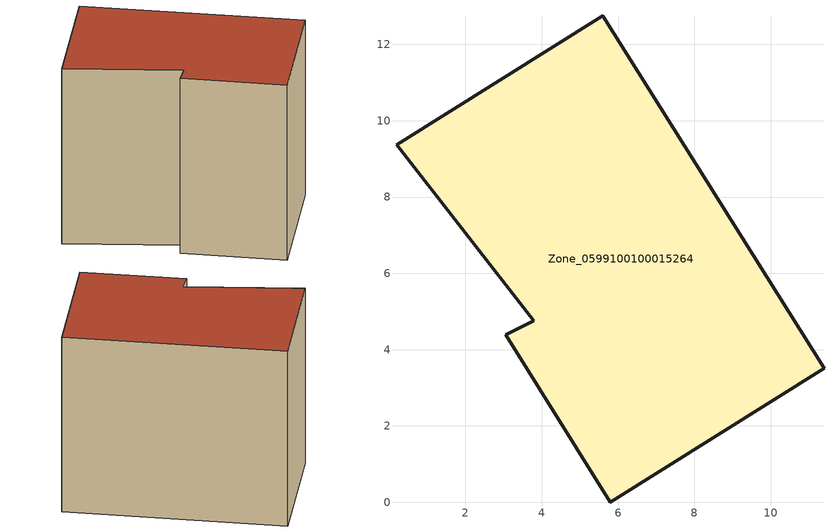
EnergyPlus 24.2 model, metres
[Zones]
Zone_0599100100015264
 floor ground (C_G): 3.79,4.76 0.19,9.37 5.6,12.75 11.4,3.52 5.8,0 3.05,4.39 z0
 wall outside (C_F): 5.8,0 11.4,3.52 5.6,12.75 0.19,9.37 3.79,4.76 3.05,4.39 5.8,0 z0:9.53
 roof outside (C_R): 0.19,9.37 3.79,4.76 3.05,4.39 5.8,0 11.4,3.52 5.6,12.75 z9.53
[BUILDING]
Pand.0599100100015264: North Axis=0; Terrain=City; Loads Convergence Tolerance Value=0.04; Temperature Convergence Tolerance Value=0.4; Solar Distribution=FullExterior; Maximum Number of Warmup Days=25; Minimum Number of Warmup Days=1
[Site:Location]
Rotterdam.The.Hague.AP_ZH_NLD Design_Conditions: Latitude=51.96; Longitude=4.45; Time Zone=1; Elevation=-4.5
[SITE:GROUNDTEMPERATURE:BUILDINGSURFACE]
18, 18, 18, 18, 18, 18, 18, 18, 18, 18, 18, 18
[MATERIAL] Thermal Absorptance=0.9; Solar Absorptance=0.7; Visible Absorptance=0.7
Name | Roughness | Thickness | Conductivity | Density | Specific Heat
G.TC.2015-2018 | MediumSmooth | 0.15 | 0.0428571 | 540 | 1210
F.TC.2015-2018 | Rough | 0.3 | 0.0666667 | 1920 | 840
R.TC.2015-2018 | MediumRough | 0.2 | 0.0333333 | 1500 | 1000
[CONSTRUCTION]
C_G: G.TC.2015-2018
C_F: F.TC.2015-2018
C_R: R.TC.2015-2018
[ZONE]
Zone_0599100100015264: Type=1; Multiplier=1; Ceiling Height=Autocalculate; Volume=Autocalculate; Floor Area=autocalculate; Part of Total Floor Area=Yes
[ZONEINFILTRATION:DESIGNFLOWRATE]
Infil_Zone_0599100100015264: Zone or ZoneList or Space or SpaceList=Zone_0599100100015264; Schedule=AlwaysOn; Design Flow Rate Calculation Method=Flow/Area; Flow Rate per Floor Area=0.0015; Constant Term Coefficient=1; Temperature Term Coefficient=0; Velocity Term Coefficient=0; Velocity Squared Term Coefficient=0
[HVACTEMPLATE:ZONE:IDEALLOADSAIRSYSTEM]
Zone_0599100100015264: Maximum Heating Supply Air Temperature=50; Minimum Cooling Supply Air Temperature=13; Maximum Heating Supply Air Humidity Ratio=0.0156; Minimum Cooling Supply Air Humidity Ratio=0.0077; Heating Limit=NoLimit; Cooling Limit=NoLimit; Dehumidification Control Type=ConstantSensibleHeatRatio; Cooling Sensible Heat Ratio=0.7; Dehumidification Setpoint=60; Humidification Control Type=None; Humidification Setpoint=30; Outdoor Air Method=None; Outdoor Air Flow Rate per Person=0.00944; Outdoor Air Flow Rate per Zone Floor Area=0; Outdoor Air Flow Rate per Zone=0; Demand Controlled Ventilation Type=None; Outdoor Air Economizer Type=NoEconomizer; Heat Recovery Type=None; Sensible Heat Recovery Effectiveness=0.7; Latent Heat Recovery Effectiveness=0.65
[ZONECONTROL:THERMOSTAT]
ThermostatControl_Zone_0599100100015264: Zone or ZoneList=Zone_0599100100015264; Control Type Schedule=DualSetpointControlType; Control 1=Thermostat_Zone_0599100100015264; Temperature Difference Between Cutout And Setpoint=0
[THERMOSTATSETPOINT:DUALSETPOINT]
Thermostat_Zone_0599100100015264: Heating Setpoint Temperature Schedule=HeatingSetpoint_Zone_0599100100015264; Cooling Setpoint Temperature Schedule=CoolingSetpoint_Zone_0599100100015264
[SCHEDULE:COMPACT]
HeatingSetpoint_Zone_0599100100015264: Through: 12/31, For: AllDays, Until: 24:00, 21
CoolingSetpoint_Zone_0599100100015264: Through: 12/31, For: AllDays, Until: 24:00, 24
DualSetpointControlType: Through: 12/31, For: AllDays, Until: 24:00, 4
AlwaysOn: Through: 12/31, For: AllDays, Until: 24:00, 1
